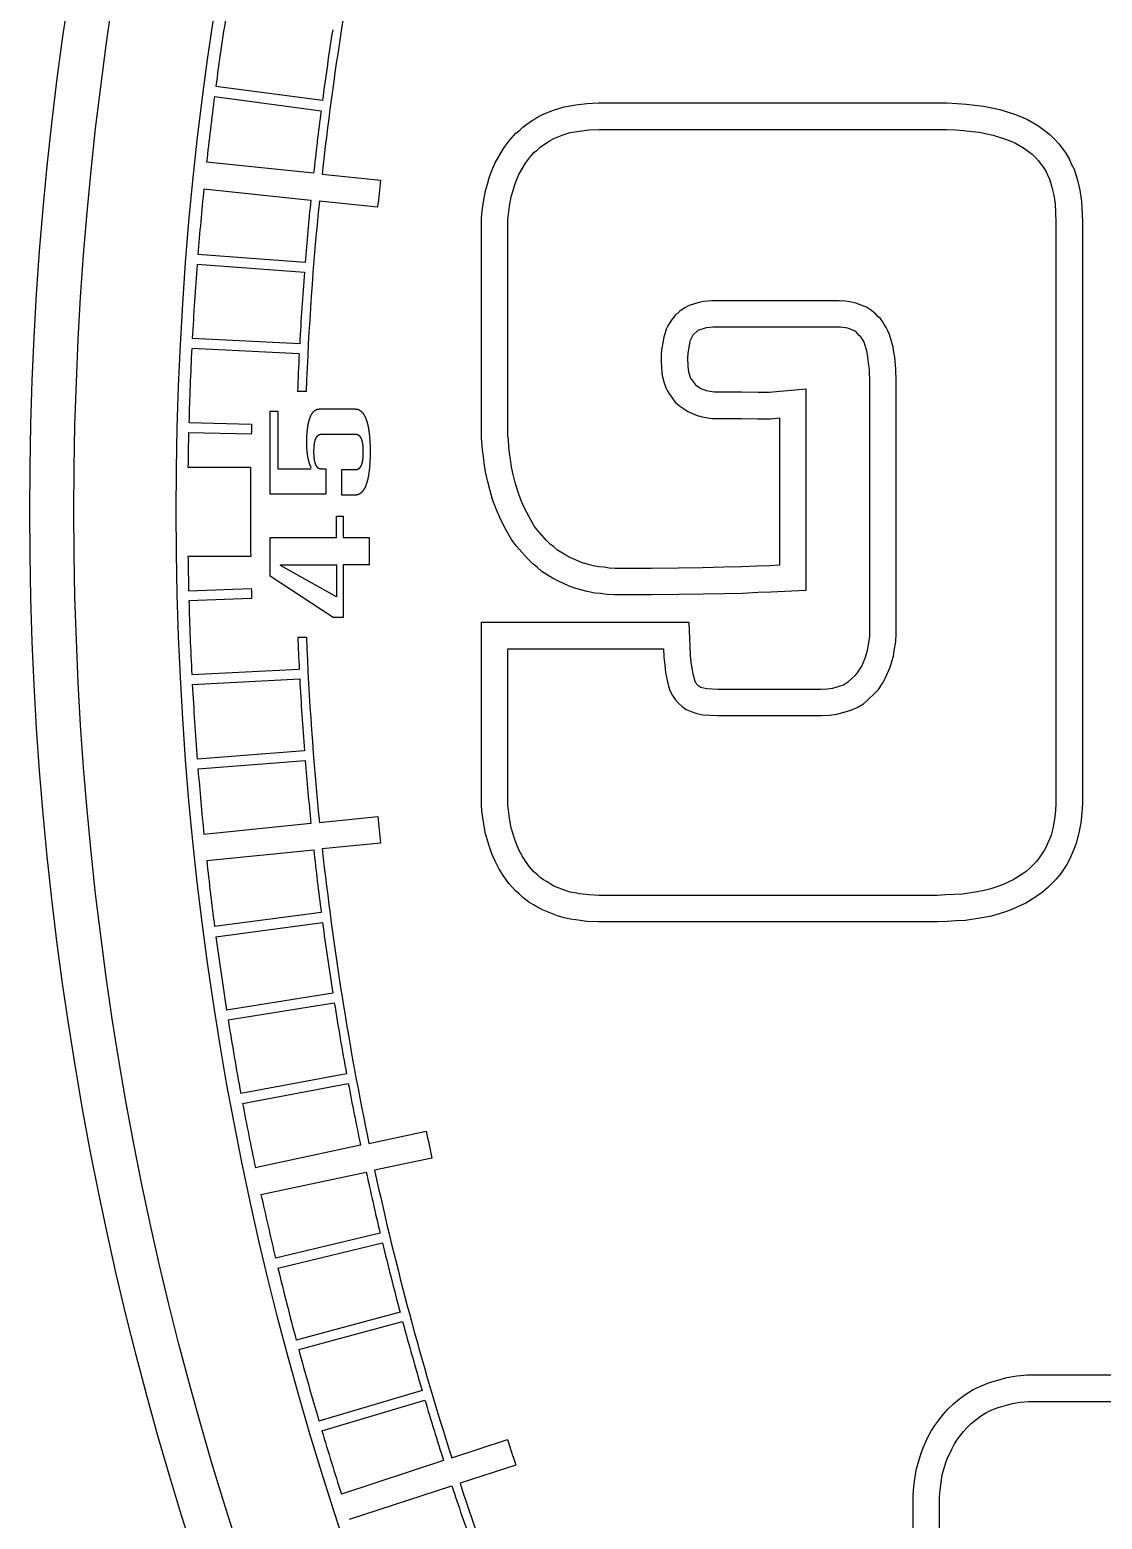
# Model space of a CAD drawing. Extents: x -19.1 to 19.1, y -19.1 to 19.1.
# Drawn here: x -19.15 to -13.07, y -5.72 to 2.73 of the extents above; entities that cross this region are included whole.
import ezdxf

# ---------------------------------------------------------------- set-up
doc = ezdxf.new("R2010")
doc.units = 0
doc.header["$LTSCALE"] = 32.67
doc.layers.add('G_OM_TRIE_D_ESQUISSE__ISO_', color=7, linetype='Continuous')
doc.layers.add('VISIBLE__ISO_', color=7, linetype='Continuous')

msp = doc.modelspace()

# ---------------------------------------------------------------- linework, layer by layer
at = {"layer": 'G_OM_TRIE_D_ESQUISSE__ISO_', "color": 7, "linetype": 'Continuous'}
msp.add_circle((0, 0), 18.9, dxfattribs=at)
at = {"layer": 'VISIBLE__ISO_', "color": 7, "linetype": 'Continuous'}
for p, q in [((-17.4909, 2.328), (-18.0956, 2.4075)), ((-18.1029, 2.352), (-17.4985, 2.2703)), ((-16.1816, 2.2744), (-16.1211, 2.2925)), ((-16.1211, 2.2925), (-16.0863, 2.2988)), ((-16.0863, 2.2988), (-16.0549, 2.3041)), ((-16.0549, 2.3041), (-15.9925, 2.3122)), ((-15.9925, 2.3122), (-15.9251, 2.3149)), ((-15.9251, 2.3149), (-13.95, 2.3149)), ((-13.95, 2.3149), (-13.8921, 2.3123)), ((-13.8921, 2.3123), (-13.8396, 2.3073)), ((-13.8396, 2.3073), (-13.7922, 2.3025)), ((-13.7922, 2.3025), (-13.7418, 2.2969)), ((-13.7418, 2.2969), (-13.6948, 2.2865)), ((-13.6948, 2.2865), (-13.6502, 2.2781)), ((-16.3553, 2.177), (-16.325, 2.1997)), ((-16.325, 2.1997), (-16.2989, 2.2171)), ((-16.2989, 2.2171), (-16.2753, 2.2318)), ((-16.2753, 2.2318), (-16.2428, 2.2499)), ((-16.2428, 2.2499), (-16.1816, 2.2744)), ((-13.6502, 2.2781), (-13.5681, 2.2507)), ((-13.5681, 2.2507), (-13.5329, 2.2372)), ((-13.5329, 2.2372), (-13.4941, 2.2211)), ((-13.4941, 2.2211), (-13.4569, 2.1994)), ((-13.4569, 2.1994), (-13.4285, 2.1823)), ((-16.4335, 2.0976), (-16.395, 2.1432)), ((-16.395, 2.1432), (-16.3715, 2.1608)), ((-16.3715, 2.1608), (-16.3553, 2.177)), ((-16.1991, 2.1026), (-16.1783, 2.1141)), ((-16.1783, 2.1141), (-16.1321, 2.1326)), ((-16.1321, 2.1326), (-16.086, 2.1464)), ((-16.086, 2.1464), (-16.0606, 2.1511)), ((-16.0606, 2.1511), (-16.0329, 2.1557)), ((-16.0329, 2.1557), (-15.9798, 2.1626)), ((-15.9798, 2.1626), (-15.9221, 2.1649)), ((-15.9221, 2.1649), (-13.9534, 2.1649)), ((-13.9534, 2.1649), (-13.9026, 2.1626)), ((-13.9026, 2.1626), (-13.8541, 2.158)), ((-13.8541, 2.158), (-13.808, 2.1534)), ((-13.808, 2.1534), (-13.7664, 2.1488)), ((-13.7664, 2.1488), (-13.7249, 2.1395)), ((-13.7249, 2.1395), (-13.688, 2.1326)), ((-13.688, 2.1326), (-13.6187, 2.1095)), ((-13.4285, 2.1823), (-13.3981, 2.161)), ((-13.3981, 2.161), (-13.3669, 2.1368)), ((-13.3669, 2.1368), (-13.3383, 2.1082)), ((-16.5113, 1.9757), (-16.465, 2.0567)), ((-16.465, 2.0567), (-16.4335, 2.0976)), ((-16.3168, 2.0034), (-16.2914, 2.0334)), ((-16.2914, 2.0334), (-16.2729, 2.0472)), ((-16.2729, 2.0472), (-16.2568, 2.0634)), ((-16.2568, 2.0634), (-16.2383, 2.0772)), ((-16.2383, 2.0772), (-16.2175, 2.0911)), ((-16.2175, 2.0911), (-16.1991, 2.1026)), ((-13.6187, 2.1095), (-13.5887, 2.098)), ((-13.5887, 2.098), (-13.561, 2.0864)), ((-13.561, 2.0864), (-13.5333, 2.0703)), ((-13.5333, 2.0703), (-13.5102, 2.0564)), ((-13.5102, 2.0564), (-13.4872, 2.0403)), ((-13.4872, 2.0403), (-13.4664, 2.0241)), ((-13.3383, 2.1082), (-13.316, 2.0827)), ((-13.316, 2.0827), (-13.2964, 2.0575)), ((-13.2964, 2.0575), (-13.2756, 2.0298)), ((-13.2756, 2.0298), (-13.2559, 1.9942)), ((-17.5408, 1.9163), (-18.1475, 1.9781)), ((-16.5303, 1.9312), (-16.5113, 1.9757)), ((-16.3768, 1.9087), (-16.3399, 1.9733)), ((-16.3399, 1.9733), (-16.3168, 2.0034)), ((-13.4664, 2.0241), (-13.4479, 2.0057)), ((-13.4479, 2.0057), (-13.4318, 1.9872)), ((-13.4318, 1.9872), (-13.4156, 1.9664)), ((-13.4156, 1.9664), (-13.4018, 1.948)), ((-13.4018, 1.948), (-13.3902, 1.9272)), ((-13.2559, 1.9942), (-13.2453, 1.9704)), ((-13.2453, 1.9704), (-13.2295, 1.9388)), ((-17.4924, 1.9113), (-17.1617, 1.8776)), ((-16.5552, 1.8545), (-16.5451, 1.89)), ((-16.5451, 1.89), (-16.5303, 1.9312)), ((-16.4022, 1.8441), (-16.3906, 1.8764)), ((-16.3906, 1.8764), (-16.3768, 1.9087)), ((-13.3902, 1.9272), (-13.381, 1.9064)), ((-13.381, 1.9064), (-13.3695, 1.8833)), ((-13.3695, 1.8833), (-13.3556, 1.8372)), ((-13.2295, 1.9388), (-13.2109, 1.8769)), ((-13.2109, 1.8769), (-13.1967, 1.8199)), ((-18.1633, 1.8274), (-17.5568, 1.7635)), ((-16.5779, 1.7532), (-16.5668, 1.8168)), ((-16.5668, 1.8168), (-16.5552, 1.8545)), ((-16.4299, 1.7287), (-16.4206, 1.7818)), ((-16.4206, 1.7818), (-16.4114, 1.8118)), ((-16.4114, 1.8118), (-16.4022, 1.8441)), ((-13.3556, 1.8372), (-13.3441, 1.791)), ((-13.3441, 1.791), (-13.3371, 1.7425)), ((-13.1967, 1.8199), (-13.1876, 1.7566)), ((-17.1779, 1.7236), (-17.5085, 1.7584)), ((-16.5891, 1.6606), (-16.5859, 1.7023)), ((-16.5859, 1.7023), (-16.5779, 1.7532)), ((-16.4368, 1.6848), (-16.4299, 1.7287)), ((-13.3371, 1.7425), (-13.3325, 1.641)), ((-13.1876, 1.7566), (-13.1825, 1.6444)), ((-16.5891, 0.414), (-16.5891, 1.6606)), ((-16.4391, 1.6548), (-16.4368, 1.6848)), ((-16.4391, 0.4247), (-16.4391, 1.6548)), ((-13.3325, 1.641), (-13.3325, -1.6548)), ((-13.1825, 1.6444), (-13.1825, -1.6586)), ((-17.5887, 1.41), (-18.1969, 1.4557)), ((-18.2012, 1.4001), (-17.5931, 1.3546)), ((-15.3567, 1.184), (-15.412, 1.1655)), ((-15.3313, 1.1886), (-15.3567, 1.184)), ((-15.2828, 1.1932), (-15.3313, 1.1886)), ((-14.5604, 1.1932), (-15.2828, 1.1932)), ((-14.5281, 1.1909), (-14.5604, 1.1932)), ((-14.4981, 1.1863), (-14.5281, 1.1909)), ((-14.4658, 1.1794), (-14.4981, 1.1863)), ((-15.4905, 1.1102), (-15.5021, 1.0963)), ((-15.4651, 1.1332), (-15.4905, 1.1102)), ((-15.4397, 1.1517), (-15.4651, 1.1332)), ((-15.412, 1.1655), (-15.4397, 1.1517)), ((-14.4058, 1.1563), (-14.4658, 1.1794)), ((-14.3781, 1.1378), (-14.4058, 1.1563)), ((-14.3527, 1.1171), (-14.3781, 1.1378)), ((-14.3411, 1.1032), (-14.3527, 1.1171)), ((-14.3273, 1.0917), (-14.3411, 1.1032)), ((-15.5413, 1.0317), (-15.5482, 1.0109)), ((-15.5321, 1.0501), (-15.5413, 1.0317)), ((-15.5228, 1.0663), (-15.5321, 1.0501)), ((-15.5113, 1.0825), (-15.5228, 1.0663)), ((-15.5021, 1.0963), (-15.5113, 1.0825)), ((-15.3623, 1.024), (-15.39, 0.9988)), ((-15.3162, 1.0394), (-15.3623, 1.024)), ((-15.2757, 1.0432), (-15.3162, 1.0394)), ((-14.5546, 1.0432), (-15.2757, 1.0432)), ((-14.513, 1.0368), (-14.5546, 1.0432)), ((-14.466, 1.0188), (-14.513, 1.0368)), ((-14.4476, 0.9967), (-14.466, 1.0188)), ((-14.3157, 1.0755), (-14.3273, 1.0917)), ((-14.3065, 1.0594), (-14.3157, 1.0755)), ((-14.295, 1.0409), (-14.3065, 1.0594)), ((-14.2857, 1.0224), (-14.295, 1.0409)), ((-14.2765, 1.0017), (-14.2857, 1.0224)), ((-17.6197, 0.9484), (-18.2287, 0.9796)), ((-15.5598, 0.9647), (-15.569, 0.914)), ((-15.5551, 0.9878), (-15.5598, 0.9647)), ((-15.5482, 1.0109), (-15.5551, 0.9878)), ((-15.4074, 0.964), (-15.42, 0.8948)), ((-15.39, 0.9988), (-15.4074, 0.964)), ((-14.4397, 0.9901), (-14.4476, 0.9967)), ((-14.4353, 0.9824), (-14.4397, 0.9901)), ((-14.42, 0.9579), (-14.4353, 0.9824)), ((-14.403, 0.9013), (-14.42, 0.9579)), ((-14.2627, 0.9555), (-14.2765, 1.0017)), ((-14.2557, 0.9301), (-14.2627, 0.9555)), ((-14.2511, 0.9024), (-14.2557, 0.9301)), ((-17.6226, 0.8916), (-18.2317, 0.9226)), ((-15.569, 0.914), (-15.5713, 0.884)), ((-15.5713, 0.884), (-15.5713, 0.854)), ((-15.5713, 0.854), (-15.569, 0.8101)), ((-15.42, 0.8948), (-15.4219, 0.87)), ((-15.4219, 0.87), (-15.4194, 0.8223)), ((-14.3959, 0.8586), (-14.403, 0.9013)), ((-14.3893, 0.7974), (-14.3959, 0.8586)), ((-14.2465, 0.8724), (-14.2511, 0.9024)), ((-14.2396, 0.8078), (-14.2465, 0.8724)), ((-15.569, 0.8101), (-15.5644, 0.7686)), ((-15.5644, 0.7686), (-15.5551, 0.7339)), ((-15.4194, 0.8223), (-15.4159, 0.7905)), ((-15.4159, 0.7905), (-15.4038, 0.7544)), ((-14.3873, 0.7338), (-14.3893, 0.7974)), ((-14.2373, 0.7363), (-14.2396, 0.8078)), ((-17.5835, 0.6777), (-17.6321, 0.6777)), ((-15.5551, 0.7339), (-15.5436, 0.6993)), ((-15.5436, 0.6993), (-15.5274, 0.6693)), ((-15.4038, 0.7544), (-15.3757, 0.7157)), ((-15.3757, 0.7157), (-15.345, 0.6962)), ((-15.345, 0.6962), (-15.3149, 0.6837)), ((-15.3149, 0.6837), (-15.2704, 0.6762)), ((-15.2704, 0.6762), (-15.1124, 0.6762)), ((-15.1124, 0.6762), (-15.0201, 0.6739)), ((-14.9572, 0.6739), (-14.7497, 0.6928)), ((-14.7497, 0.6928), (-14.7497, -0.4508)), ((-14.3873, -0.7123), (-14.3873, 0.7338)), ((-14.2373, -0.697), (-14.2373, 0.7363)), ((-15.5274, 0.6693), (-15.4905, 0.6185)), ((-15.4905, 0.6185), (-15.4674, 0.5978)), ((-15.4674, 0.5978), (-15.4444, 0.5816)), ((-15.0201, 0.6739), (-14.9572, 0.6739)), ((-17.7877, 0.0956), (-17.7877, 0.5677)), ((-17.7877, 0.5677), (-17.7441, 0.5677)), ((-17.7441, 0.5677), (-17.7441, 0.2404)), ((-17.5071, 0.5794), (-17.3052, 0.5794)), ((-15.4444, 0.5816), (-15.419, 0.5655)), ((-15.419, 0.5655), (-15.3936, 0.5539)), ((-15.3936, 0.5539), (-15.3659, 0.5424)), ((-15.3659, 0.5424), (-15.3382, 0.5355)), ((-15.3382, 0.5355), (-15.2828, 0.5262)), ((-15.2828, 0.5262), (-15.1143, 0.5262)), ((-15.1143, 0.5262), (-15.022, 0.5239)), ((-15.022, 0.5239), (-14.9504, 0.5239)), ((-14.9504, 0.5239), (-14.8997, 0.5285)), ((-14.8997, 0.5285), (-14.8997, -0.307)), ((-17.8943, 0.4369), (-18.2496, 0.4451)), ((-18.2481, 0.5024), (-17.8928, 0.4926)), ((-17.3052, 0.4346), (-17.4947, 0.4346)), ((-16.4368, 0.4085), (-16.4391, 0.4247)), ((-16.5863, 0.3941), (-16.5891, 0.414)), ((-16.584, 0.348), (-16.5863, 0.3941)), ((-16.5786, 0.3101), (-16.584, 0.348)), ((-16.4345, 0.3624), (-16.4368, 0.4085)), ((-16.4299, 0.33), (-16.4345, 0.3624)), ((-16.5737, 0.2715), (-16.5786, 0.3101)), ((-16.5658, 0.2238), (-16.5737, 0.2715)), ((-16.4253, 0.2931), (-16.4299, 0.33)), ((-16.4183, 0.2516), (-16.4253, 0.2931)), ((-18.2533, 0.249), (-17.8979, 0.249)), ((-17.7441, 0.2404), (-17.554, 0.2404)), ((-17.4947, 0.2404), (-17.4722, 0.2404)), ((-17.4722, 0.2404), (-17.4722, 0.0956)), ((-17.3817, 0.0909), (-17.3817, 0.2358)), ((-17.3817, 0.2358), (-17.3052, 0.2358)), ((-16.5553, 0.1741), (-16.5658, 0.2238)), ((-16.5425, 0.1228), (-16.5553, 0.1741)), ((-16.4091, 0.2077), (-16.4183, 0.2516)), ((-16.3976, 0.1616), (-16.4091, 0.2077)), ((-17.4722, 0.0956), (-17.7877, 0.0956)), ((-17.3052, 0.0909), (-17.3817, 0.0909)), ((-16.5262, 0.0657), (-16.5425, 0.1228)), ((-16.3837, 0.1131), (-16.3976, 0.1616)), ((-16.3653, 0.0646), (-16.3837, 0.1131)), ((-16.5043, 0.0084), (-16.5262, 0.0657)), ((-16.4801, -0.0483), (-16.5043, 0.0084)), ((-16.3445, 0.0162), (-16.3653, 0.0646)), ((-16.3191, -0.0323), (-16.3445, 0.0162)), ((-17.412, -0.1499), (-17.412, -0.0283)), ((-17.412, -0.0283), (-17.3731, -0.0283)), ((-17.3731, -0.0283), (-17.3731, -0.1499)), ((-16.4507, -0.1043), (-16.4801, -0.0483)), ((-16.2914, -0.0808), (-16.3191, -0.0323)), ((-16.2752, -0.1039), (-16.2914, -0.0808)), ((-17.7877, -0.3695), (-17.7877, -0.1499)), ((-17.7877, -0.1499), (-17.412, -0.1499)), ((-17.3731, -0.1499), (-17.2251, -0.1499)), ((-17.2251, -0.1499), (-17.2251, -0.3041)), ((-16.4182, -0.1612), (-16.4507, -0.1043)), ((-16.3931, -0.197), (-16.4182, -0.1612)), ((-16.2198, -0.1662), (-16.2752, -0.1039)), ((-16.1991, -0.1869), (-16.2198, -0.1662)), ((-16.329, -0.2691), (-16.3931, -0.197)), ((-16.1783, -0.2031), (-16.1991, -0.1869)), ((-16.1575, -0.2216), (-16.1783, -0.2031)), ((-16.1114, -0.2493), (-16.1575, -0.2216)), ((-16.086, -0.2631), (-16.1114, -0.2493)), ((-17.8977, -0.2577), (-18.2532, -0.2577)), ((-17.7286, -0.3087), (-17.7286, -0.3041)), ((-17.7286, -0.3041), (-17.412, -0.3041)), ((-17.412, -0.4865), (-17.7286, -0.3087)), ((-17.412, -0.3041), (-17.412, -0.4865)), ((-17.3731, -0.3041), (-17.3731, -0.6033)), ((-17.2251, -0.3041), (-17.3731, -0.3041)), ((-16.2985, -0.2996), (-16.329, -0.2691)), ((-16.2743, -0.3185), (-16.2985, -0.2996)), ((-16.2467, -0.343), (-16.2743, -0.3185)), ((-16.0352, -0.2862), (-16.086, -0.2631)), ((-16.0098, -0.2954), (-16.0352, -0.2862)), ((-15.9544, -0.3093), (-16.0098, -0.2954)), ((-15.9244, -0.3162), (-15.9544, -0.3093)), ((-15.8944, -0.3185), (-15.9244, -0.3162)), ((-15.8644, -0.3231), (-15.8944, -0.3185)), ((-15.8321, -0.3254), (-15.8644, -0.3231)), ((-15.6267, -0.3254), (-15.8321, -0.3254)), ((-15.4721, -0.3231), (-15.6267, -0.3254)), ((-15.3359, -0.3208), (-15.4721, -0.3231)), ((-15.2159, -0.3185), (-15.3359, -0.3208)), ((-15.1143, -0.3162), (-15.2159, -0.3185)), ((-15.0266, -0.3116), (-15.1143, -0.3162)), ((-14.9551, -0.3093), (-15.0266, -0.3116)), ((-14.8997, -0.307), (-14.9551, -0.3093)), ((-17.4299, -0.6033), (-17.7877, -0.3695)), ((-16.1859, -0.3795), (-16.2467, -0.343)), ((-16.153, -0.3974), (-16.1859, -0.3795)), ((-16.092, -0.4252), (-16.153, -0.3974)), ((-18.2494, -0.4512), (-17.8942, -0.4386)), ((-17.8927, -0.4954), (-18.2479, -0.508)), ((-16.0538, -0.4391), (-16.092, -0.4252)), ((-15.9895, -0.4551), (-16.0538, -0.4391)), ((-15.9472, -0.4649), (-15.9895, -0.4551)), ((-15.9116, -0.4676), (-15.9472, -0.4649)), ((-15.8812, -0.4723), (-15.9116, -0.4676)), ((-15.8375, -0.4754), (-15.8812, -0.4723)), ((-15.6256, -0.4754), (-15.8375, -0.4754)), ((-15.4697, -0.4731), (-15.6256, -0.4754)), ((-15.3332, -0.4708), (-15.4697, -0.4731)), ((-15.2127, -0.4685), (-15.3332, -0.4708)), ((-15.1087, -0.4661), (-15.2127, -0.4685)), ((-15.0202, -0.4615), (-15.1087, -0.4661)), ((-14.9495, -0.4592), (-15.0202, -0.4615)), ((-14.7497, -0.4508), (-14.9495, -0.4592)), ((-17.3731, -0.6033), (-17.4299, -0.6033)), ((-16.5891, -1.6721), (-16.5891, -0.6301)), ((-16.5891, -0.6301), (-15.4144, -0.6301)), ((-15.4144, -0.6301), (-15.4055, -0.8171)), ((-17.6307, -0.7146), (-17.5821, -0.7136)), ((-14.3968, -0.7674), (-14.3873, -0.7123)), ((-14.2488, -0.7916), (-14.2396, -0.7386)), ((-14.2396, -0.7386), (-14.2373, -0.697)), ((-16.4391, -1.6664), (-16.4391, -0.7801)), ((-16.4391, -0.7801), (-15.5574, -0.7801)), ((-15.5574, -0.7801), (-15.5551, -0.8286)), ((-15.5551, -0.8286), (-15.5505, -0.8724)), ((-15.4055, -0.8171), (-15.4014, -0.8563)), ((-14.4331, -0.8794), (-14.4135, -0.8336)), ((-14.4135, -0.8336), (-14.4065, -0.809)), ((-14.4065, -0.809), (-14.4, -0.788)), ((-14.4, -0.788), (-14.3968, -0.7674)), ((-14.2627, -0.8517), (-14.2534, -0.8217)), ((-14.2534, -0.8217), (-14.2488, -0.7916)), ((-18.2315, -0.9266), (-17.6224, -0.8967)), ((-15.5505, -0.8724), (-15.5459, -0.914)), ((-15.5459, -0.914), (-15.539, -0.9509)), ((-15.4014, -0.8563), (-15.3974, -0.8918)), ((-15.3974, -0.8918), (-15.3916, -0.9231)), ((-15.3916, -0.9231), (-15.3785, -0.9688)), ((-14.4706, -0.9326), (-14.4564, -0.9172)), ((-14.4564, -0.9172), (-14.4331, -0.8794)), ((-14.2996, -0.9486), (-14.2719, -0.884)), ((-14.2719, -0.884), (-14.2627, -0.8517)), ((-18.2285, -0.9829), (-17.6195, -0.9515)), ((-15.539, -0.9509), (-15.5298, -0.9855)), ((-15.5298, -0.9855), (-15.5205, -1.0178)), ((-15.3785, -0.9688), (-15.3624, -0.987)), ((-15.3624, -0.987), (-15.3458, -0.9986)), ((-15.3458, -0.9986), (-15.3132, -1.0051)), ((-15.3132, -1.0051), (-15.2465, -1.0086)), ((-15.2465, -1.0086), (-14.6657, -1.0086)), ((-14.6657, -1.0086), (-14.6278, -1.0067)), ((-14.6278, -1.0067), (-14.598, -1.0034)), ((-14.598, -1.0034), (-14.5367, -0.9843)), ((-14.5367, -0.9843), (-14.5075, -0.9667)), ((-14.5075, -0.9667), (-14.4706, -0.9326)), ((-14.3642, -1.0386), (-14.3388, -1.0109)), ((-14.3388, -1.0109), (-14.318, -0.9786)), ((-14.318, -0.9786), (-14.2996, -0.9486)), ((-15.5205, -1.0178), (-15.5067, -1.0455)), ((-15.5067, -1.0455), (-15.4905, -1.0686)), ((-15.4905, -1.0686), (-15.4721, -1.0894)), ((-15.4721, -1.0894), (-15.4513, -1.1078)), ((-14.4588, -1.1125), (-14.4242, -1.0917)), ((-14.4242, -1.0917), (-14.3942, -1.0663)), ((-14.3942, -1.0663), (-14.3642, -1.0386)), ((-15.4513, -1.1078), (-15.4282, -1.124)), ((-15.4282, -1.124), (-15.4005, -1.1355)), ((-15.4005, -1.1355), (-15.3682, -1.1471)), ((-15.3682, -1.1471), (-15.3336, -1.154)), ((-15.3336, -1.154), (-15.2943, -1.1563)), ((-15.2943, -1.1563), (-15.2505, -1.1586)), ((-15.2505, -1.1586), (-14.6619, -1.1586)), ((-14.6619, -1.1586), (-14.6158, -1.1563)), ((-14.6158, -1.1563), (-14.5742, -1.1517)), ((-14.5742, -1.1517), (-14.5327, -1.1402)), ((-14.5327, -1.1402), (-14.4958, -1.1286)), ((-14.4958, -1.1286), (-14.4588, -1.1125)), ((-17.5928, -1.3582), (-18.2007, -1.4068)), ((-18.1964, -1.4617), (-17.5884, -1.4147)), ((-16.5859, -1.7139), (-16.5891, -1.6721)), ((-16.4368, -1.6964), (-16.4391, -1.6664)), ((-13.3325, -1.6548), (-13.3348, -1.701)), ((-13.1825, -1.6586), (-13.1852, -1.7126)), ((-17.5561, -1.7709), (-18.1627, -1.8338)), ((-17.5077, -1.7658), (-17.1771, -1.7315)), ((-16.5779, -1.7643), (-16.5859, -1.7139)), ((-16.567, -1.8302), (-16.5779, -1.7643)), ((-16.4299, -1.7402), (-16.4368, -1.6964)), ((-16.4206, -1.7956), (-16.4299, -1.7402)), ((-13.3395, -1.7449), (-13.3487, -1.791)), ((-13.3348, -1.701), (-13.3395, -1.7449)), ((-13.191, -1.7675), (-13.2023, -1.8239)), ((-13.1852, -1.7126), (-13.191, -1.7675)), ((-16.5446, -1.9029), (-16.567, -1.8302)), ((-16.4022, -1.8556), (-16.4206, -1.7956)), ((-16.3906, -1.888), (-16.4022, -1.8556)), ((-13.3602, -1.8372), (-13.3695, -1.8603)), ((-13.3487, -1.791), (-13.3602, -1.8372)), ((-13.2023, -1.8239), (-13.2172, -1.8834)), ((-18.1471, -1.9818), (-17.5403, -1.9204)), ((-17.1612, -1.8821), (-17.492, -1.9155)), ((-16.5303, -1.9428), (-16.5446, -1.9029)), ((-16.3768, -1.9203), (-16.3906, -1.888)), ((-16.3583, -1.9549), (-16.3768, -1.9203)), ((-13.3995, -1.9249), (-13.4272, -1.9664)), ((-13.3879, -1.9041), (-13.3995, -1.9249)), ((-13.3787, -1.881), (-13.3879, -1.9041)), ((-13.3695, -1.8603), (-13.3787, -1.881)), ((-13.2405, -1.9394), (-13.2522, -1.9686)), ((-13.2312, -1.9186), (-13.2405, -1.9394)), ((-13.2172, -1.8834), (-13.2312, -1.9186)), ((-16.5121, -1.9852), (-16.5303, -1.9428)), ((-16.4885, -2.0296), (-16.5121, -1.9852)), ((-16.3399, -1.9849), (-16.3583, -1.9549)), ((-16.3168, -2.0172), (-16.3399, -1.9849)), ((-16.2914, -2.0449), (-16.3168, -2.0172)), ((-13.4802, -2.0241), (-13.501, -2.0426)), ((-13.4433, -1.9872), (-13.4802, -2.0241)), ((-13.4272, -1.9664), (-13.4433, -1.9872)), ((-13.2713, -2.003), (-13.3054, -2.0542)), ((-13.2522, -1.9686), (-13.2713, -2.003)), ((-16.4649, -2.0679), (-16.4885, -2.0296)), ((-16.4335, -2.1118), (-16.4649, -2.0679)), ((-16.2729, -2.0611), (-16.2914, -2.0449)), ((-16.2568, -2.0772), (-16.2729, -2.0611)), ((-16.2383, -2.0911), (-16.2568, -2.0772)), ((-16.2175, -2.1026), (-16.2383, -2.0911)), ((-16.1991, -2.1141), (-16.2175, -2.1026)), ((-13.5749, -2.0911), (-13.6349, -2.1188)), ((-13.5241, -2.0587), (-13.5749, -2.0911)), ((-13.501, -2.0426), (-13.5241, -2.0587)), ((-13.3306, -2.0867), (-13.3773, -2.1333)), ((-13.3054, -2.0542), (-13.3306, -2.0867)), ((-16.3964, -2.1523), (-16.4335, -2.1118)), ((-16.3755, -2.1706), (-16.3964, -2.1523)), ((-16.3553, -2.1908), (-16.3755, -2.1706)), ((-16.3201, -2.2172), (-16.3553, -2.1908)), ((-16.1783, -2.1257), (-16.1991, -2.1141)), ((-16.1091, -2.1534), (-16.1783, -2.1257)), ((-16.086, -2.1603), (-16.1091, -2.1534)), ((-16.0606, -2.1649), (-16.086, -2.1603)), ((-16.0329, -2.1695), (-16.0606, -2.1649)), ((-15.9798, -2.1765), (-16.0329, -2.1695)), ((-15.9221, -2.1788), (-15.9798, -2.1765)), ((-14.0065, -2.1788), (-15.9221, -2.1788)), ((-13.9557, -2.1765), (-14.0065, -2.1788)), ((-13.9072, -2.1741), (-13.9557, -2.1765)), ((-13.8611, -2.1718), (-13.9072, -2.1741)), ((-13.778, -2.158), (-13.8611, -2.1718)), ((-13.7387, -2.1511), (-13.778, -2.158)), ((-13.7018, -2.1418), (-13.7387, -2.1511)), ((-13.6672, -2.1303), (-13.7018, -2.1418)), ((-13.6349, -2.1188), (-13.6672, -2.1303)), ((-13.4408, -2.1835), (-13.5029, -2.223)), ((-13.4079, -2.1605), (-13.4408, -2.1835)), ((-13.3773, -2.1333), (-13.4079, -2.1605)), ((-17.4977, -2.2762), (-18.1023, -2.356)), ((-16.2938, -2.2318), (-16.3201, -2.2172)), ((-16.2753, -2.2434), (-16.2938, -2.2318)), ((-16.2428, -2.2614), (-16.2753, -2.2434)), ((-16.1586, -2.2951), (-16.2428, -2.2614)), ((-13.6182, -2.2721), (-13.6598, -2.286)), ((-13.5781, -2.2578), (-13.6182, -2.2721)), ((-13.5029, -2.223), (-13.5781, -2.2578)), ((-18.0946, -2.4146), (-17.4904, -2.3322)), ((-16.1211, -2.3064), (-16.1586, -2.2951)), ((-16.0863, -2.3127), (-16.1211, -2.3064)), ((-16.0549, -2.3179), (-16.0863, -2.3127)), ((-15.9925, -2.3261), (-16.0549, -2.3179)), ((-15.9251, -2.3288), (-15.9925, -2.3261)), ((-14.0031, -2.3288), (-15.9251, -2.3288)), ((-13.9487, -2.3263), (-14.0031, -2.3288)), ((-13.8999, -2.324), (-13.9487, -2.3263)), ((-13.8449, -2.3212), (-13.8999, -2.324)), ((-13.7526, -2.3058), (-13.8449, -2.3212)), ((-13.7075, -2.2979), (-13.7526, -2.3058)), ((-13.6598, -2.286), (-13.7075, -2.2979)), ((-17.4322, -2.7333), (-18.0344, -2.8295)), ((-18.0255, -2.8854), (-17.4235, -2.7881)), ((-17.3542, -3.191), (-17.9539, -3.3021)), ((-17.9435, -3.358), (-17.3443, -3.2446)), ((-17.2273, -3.5856), (-16.9023, -3.5161)), ((-17.2749, -3.5958), (-17.8713, -3.7233)), ((-16.8698, -3.6686), (-17.195, -3.7376)), ((-17.8392, -3.8741), (-17.2426, -3.7477)), ((-17.1638, -4.0934), (-17.7569, -4.2354)), ((-17.7431, -4.2927), (-17.1504, -4.1491)), ((-17.0506, -4.5418), (-17.6395, -4.7004)), ((-17.6251, -4.754), (-17.0365, -4.5944)), ((-13.5544, -4.9041), (-13.4942, -4.8984)), ((-13.4942, -4.8984), (-11.322, -4.8984)), ((-13.8439, -5.0073), (-13.8007, -4.9807)), ((-13.8007, -4.9807), (-13.7544, -4.9591)), ((-13.7544, -4.9591), (-13.7093, -4.9411)), ((-13.7093, -4.9411), (-13.6622, -4.9272)), ((-13.6622, -4.9272), (-13.6113, -4.9131)), ((-13.6113, -4.9131), (-13.5544, -4.9041)), ((-16.9259, -4.9864), (-17.5104, -5.1606)), ((-17.4944, -5.2146), (-16.9098, -5.0407)), ((-13.9445, -5.0928), (-13.9133, -5.0616)), ((-13.9133, -5.0616), (-13.8797, -5.0341)), ((-13.8797, -5.0341), (-13.8439, -5.0073)), ((-13.621, -5.0714), (-13.5794, -5.0599)), ((-13.5794, -5.0599), (-13.5356, -5.053)), ((-13.5356, -5.053), (-13.4871, -5.0484)), ((-13.4871, -5.0484), (-11.3291, -5.0484)), ((-13.9968, -5.1539), (-13.9702, -5.1214)), ((-13.9702, -5.1214), (-13.9445, -5.0928)), ((-13.7872, -5.1522), (-13.7595, -5.1314)), ((-13.7595, -5.1314), (-13.7295, -5.113)), ((-13.7295, -5.113), (-13.6948, -5.0968)), ((-13.6948, -5.0968), (-13.6602, -5.083)), ((-13.6602, -5.083), (-13.621, -5.0714)), ((-14.0576, -5.2513), (-14.0387, -5.2167)), ((-14.0387, -5.2167), (-14.0181, -5.1843)), ((-14.0181, -5.1843), (-13.9968, -5.1539)), ((-13.8772, -5.2445), (-13.8564, -5.2191)), ((-13.8564, -5.2191), (-13.8356, -5.1961)), ((-13.8356, -5.1961), (-13.8125, -5.173)), ((-13.8125, -5.173), (-13.7872, -5.1522)), ((-16.7578, -5.3679), (-16.4421, -5.2638)), ((-14.0981, -5.3473), (-14.0854, -5.3124)), ((-14.0854, -5.3124), (-14.0576, -5.2513)), ((-13.9464, -5.3692), (-13.9233, -5.3184)), ((-13.9233, -5.3184), (-13.9095, -5.293)), ((-13.9095, -5.293), (-13.8933, -5.2676)), ((-13.8933, -5.2676), (-13.8772, -5.2445)), ((-16.804, -5.3831), (-17.3832, -5.5741)), ((-14.1228, -5.4298), (-14.0981, -5.3473)), ((-13.9764, -5.4638), (-13.9556, -5.3946)), ((-13.9556, -5.3946), (-13.9464, -5.3692)), ((-16.3947, -5.4098), (-16.7108, -5.5126)), ((-14.1394, -5.5519), (-14.132, -5.4847)), ((-14.132, -5.4847), (-14.1228, -5.4298)), ((-13.9833, -5.5053), (-13.9764, -5.4638)), ((-17.3369, -5.7163), (-16.757, -5.5276)), ((-14.1426, -5.5833), (-14.1394, -5.5519)), ((-13.9926, -5.5907), (-13.9903, -5.5677)), ((-13.9903, -5.5677), (-13.9833, -5.5053)), ((-14.1426, -6.7243), (-14.1426, -5.5833)), ((-13.9926, -6.7193), (-13.9926, -5.5907))]:
    msp.add_line(p, q, dxfattribs=at)
for points in [[(-17.554, 0.2453), (-17.5547, 0.2468), (-17.5555, 0.2484), (-17.5562, 0.25), (-17.557, 0.2516), (-17.5577, 0.2532), (-17.5584, 0.2549), (-17.5591, 0.2565), (-17.5598, 0.2582), (-17.5605, 0.2599), (-17.5611, 0.2616), (-17.5618, 0.2633), (-17.5624, 0.2651), (-17.563, 0.2669), (-17.5636, 0.2687), (-17.5642, 0.2705), (-17.5648, 0.2724), (-17.5654, 0.2743), (-17.5659, 0.2762), (-17.5665, 0.2781), (-17.567, 0.2801), (-17.5676, 0.282), (-17.5681, 0.284), (-17.5686, 0.2861), (-17.5691, 0.2881), (-17.5696, 0.2902), (-17.5701, 0.2923), (-17.5706, 0.2944), (-17.5711, 0.2966), (-17.5715, 0.2987), (-17.5719, 0.3009), (-17.5724, 0.3031), (-17.5728, 0.3053), (-17.5732, 0.3076), (-17.5736, 0.3099), (-17.574, 0.3121), (-17.5743, 0.3145), (-17.5747, 0.3168), (-17.5751, 0.3191), (-17.5754, 0.3215), (-17.5757, 0.3239), (-17.576, 0.3263), (-17.5763, 0.3287), (-17.5766, 0.3311), (-17.5769, 0.3336), (-17.5772, 0.3361), (-17.5774, 0.3386), (-17.5776, 0.3411), (-17.5779, 0.3436), (-17.5781, 0.3461), (-17.5783, 0.3487), (-17.5785, 0.3512), (-17.5786, 0.3538), (-17.5788, 0.3564), (-17.5789, 0.359), (-17.5791, 0.3616), (-17.5792, 0.3642), (-17.5793, 0.3669), (-17.5794, 0.3695), (-17.5795, 0.3721), (-17.5795, 0.3748), (-17.5796, 0.3774), (-17.5796, 0.3801), (-17.5796, 0.3827), (-17.5796, 0.3854), (-17.5796, 0.388), (-17.5796, 0.3907), (-17.5796, 0.3933), (-17.5796, 0.396), (-17.5796, 0.3986), (-17.5795, 0.4012), (-17.5795, 0.4038), (-17.5794, 0.4065), (-17.5793, 0.409), (-17.5793, 0.4116), (-17.5792, 0.4142), (-17.5791, 0.4168), (-17.579, 0.4193), (-17.5789, 0.4218), (-17.5788, 0.4243), (-17.5786, 0.4268), (-17.5785, 0.4293), (-17.5784, 0.4318), (-17.5782, 0.4342), (-17.5781, 0.4367), (-17.5779, 0.4391), (-17.5777, 0.4415), (-17.5775, 0.4439), (-17.5773, 0.4462), (-17.5771, 0.4486), (-17.5769, 0.4509), (-17.5767, 0.4532), (-17.5765, 0.4555), (-17.5763, 0.4578), (-17.576, 0.46), (-17.5758, 0.4623), (-17.5755, 0.4645), (-17.5753, 0.4667), (-17.575, 0.4689), (-17.5747, 0.4711), (-17.5744, 0.4732), (-17.5741, 0.4754), (-17.5738, 0.4775), (-17.5735, 0.4796), (-17.5731, 0.4817), (-17.5728, 0.4837), (-17.5725, 0.4858), (-17.5721, 0.4878), (-17.5717, 0.4898), (-17.5714, 0.4918), (-17.571, 0.4937), (-17.5706, 0.4957), (-17.5702, 0.4976), (-17.5698, 0.4995), (-17.5694, 0.5014), (-17.569, 0.5033), (-17.5685, 0.5051), (-17.5681, 0.507), (-17.5676, 0.5088), (-17.5672, 0.5106), (-17.5667, 0.5123), (-17.5662, 0.5141), (-17.5657, 0.5158), (-17.5652, 0.5175), (-17.5647, 0.5192), (-17.5642, 0.5209), (-17.5637, 0.5225), (-17.5632, 0.5241), (-17.5626, 0.5257), (-17.5621, 0.5273), (-17.5615, 0.5289), (-17.5609, 0.5304), (-17.5603, 0.5319), (-17.5598, 0.5334), (-17.5592, 0.5349), (-17.5585, 0.5363), (-17.5579, 0.5378), (-17.5573, 0.5392), (-17.5567, 0.5406), (-17.556, 0.5419), (-17.5554, 0.5433), (-17.5547, 0.5446), (-17.554, 0.5459), (-17.5533, 0.5472), (-17.5526, 0.5484), (-17.5519, 0.5497), (-17.5512, 0.5509), (-17.5505, 0.5521), (-17.5498, 0.5532), (-17.549, 0.5544), (-17.5482, 0.5555), (-17.5475, 0.5566), (-17.5467, 0.5576), (-17.5459, 0.5587), (-17.5451, 0.5597), (-17.5443, 0.5607), (-17.5435, 0.5617), (-17.5427, 0.5626), (-17.5418, 0.5635), (-17.541, 0.5644), (-17.5401, 0.5653), (-17.5392, 0.5662), (-17.5384, 0.567), (-17.5375, 0.5678), (-17.5366, 0.5686), (-17.5357, 0.5693), (-17.5347, 0.5701), (-17.5338, 0.5708), (-17.5328, 0.5714), (-17.5319, 0.5721), (-17.5309, 0.5727), (-17.5299, 0.5733), (-17.5289, 0.5739), (-17.5279, 0.5744), (-17.5269, 0.5749), (-17.5259, 0.5754), (-17.5248, 0.5759), (-17.5238, 0.5763), (-17.5227, 0.5767), (-17.5217, 0.5771), (-17.5206, 0.5775), (-17.5195, 0.5778), (-17.5184, 0.5781), (-17.5173, 0.5783), (-17.5162, 0.5786), (-17.5151, 0.5787), (-17.5139, 0.5789), (-17.5128, 0.579), (-17.5117, 0.5791), (-17.5105, 0.5792), (-17.5094, 0.5793), (-17.5083, 0.5794), (-17.5071, 0.5794)], [(-17.3052, 0.5794), (-17.3041, 0.5794), (-17.3029, 0.5793), (-17.3018, 0.5792), (-17.3006, 0.5792), (-17.2994, 0.5791), (-17.2983, 0.5789), (-17.2971, 0.5788), (-17.296, 0.5786), (-17.2948, 0.5784), (-17.2937, 0.5781), (-17.2926, 0.5779), (-17.2914, 0.5776), (-17.2903, 0.5772), (-17.2892, 0.5769), (-17.2881, 0.5765), (-17.287, 0.576), (-17.2859, 0.5756), (-17.2848, 0.5751), (-17.2837, 0.5746), (-17.2826, 0.5741), (-17.2816, 0.5735), (-17.2805, 0.5729), (-17.2795, 0.5723), (-17.2784, 0.5717), (-17.2774, 0.571), (-17.2764, 0.5703), (-17.2753, 0.5696), (-17.2743, 0.5688), (-17.2733, 0.568), (-17.2723, 0.5672), (-17.2713, 0.5664), (-17.2704, 0.5655), (-17.2694, 0.5646), (-17.2684, 0.5636), (-17.2675, 0.5627), (-17.2665, 0.5617), (-17.2656, 0.5607), (-17.2647, 0.5596), (-17.2637, 0.5586), (-17.2628, 0.5574), (-17.2619, 0.5563), (-17.261, 0.5552), (-17.2601, 0.554), (-17.2593, 0.5527), (-17.2584, 0.5515), (-17.2575, 0.5502), (-17.2567, 0.5489), (-17.2558, 0.5475), (-17.255, 0.5462), (-17.2542, 0.5448), (-17.2534, 0.5433), (-17.2525, 0.5419), (-17.2517, 0.5404), (-17.251, 0.5389), (-17.2502, 0.5373), (-17.2494, 0.5357), (-17.2486, 0.5341), (-17.2479, 0.5325), (-17.2471, 0.5308), (-17.2464, 0.5291), (-17.2457, 0.5273), (-17.245, 0.5256), (-17.2443, 0.5238), (-17.2436, 0.5219), (-17.2429, 0.5201), (-17.2422, 0.5182), (-17.2415, 0.5163), (-17.2408, 0.5143), (-17.2402, 0.5123), (-17.2396, 0.5103), (-17.2389, 0.5082), (-17.2383, 0.5062), (-17.2377, 0.504), (-17.2371, 0.5019), (-17.2365, 0.4997), (-17.2359, 0.4975), (-17.2353, 0.4952), (-17.2348, 0.493), (-17.2342, 0.4906), (-17.2337, 0.4883), (-17.2331, 0.4859), (-17.2326, 0.4835), (-17.2321, 0.4811), (-17.2316, 0.4786), (-17.2311, 0.4761), (-17.2306, 0.4735), (-17.2301, 0.4709), (-17.2297, 0.4683), (-17.2292, 0.4657), (-17.2288, 0.463), (-17.2283, 0.4603), (-17.2279, 0.4575), (-17.2275, 0.4548), (-17.2271, 0.4519), (-17.2267, 0.4491), (-17.2264, 0.4462), (-17.226, 0.4433), (-17.2256, 0.4403), (-17.2253, 0.4373), (-17.225, 0.4343), (-17.2246, 0.4312), (-17.2243, 0.4281), (-17.224, 0.425), (-17.2237, 0.4218), (-17.2235, 0.4186), (-17.2232, 0.4154), (-17.2229, 0.4121), (-17.2227, 0.4088), (-17.2225, 0.4055), (-17.2222, 0.4021), (-17.222, 0.3987), (-17.2218, 0.3952), (-17.2216, 0.3917), (-17.2215, 0.3882), (-17.2213, 0.3847), (-17.2212, 0.3811), (-17.221, 0.3774), (-17.2209, 0.3738), (-17.2208, 0.3701), (-17.2207, 0.3664), (-17.2206, 0.3627), (-17.2205, 0.3589), (-17.2205, 0.3551), (-17.2204, 0.3513), (-17.2204, 0.3475), (-17.2203, 0.3437), (-17.2203, 0.3399), (-17.2203, 0.3361), (-17.2203, 0.3322), (-17.2203, 0.3284), (-17.2204, 0.3246), (-17.2204, 0.3208), (-17.2205, 0.3169), (-17.2205, 0.3132), (-17.2206, 0.3094), (-17.2207, 0.3056), (-17.2208, 0.3019), (-17.2209, 0.2982), (-17.221, 0.2945), (-17.2212, 0.2908), (-17.2213, 0.2872), (-17.2215, 0.2836), (-17.2216, 0.2801), (-17.2218, 0.2765), (-17.222, 0.273), (-17.2222, 0.2696), (-17.2225, 0.2662), (-17.2227, 0.2628), (-17.2229, 0.2594), (-17.2232, 0.2561), (-17.2235, 0.2529), (-17.2237, 0.2496), (-17.224, 0.2464), (-17.2243, 0.2433), (-17.2246, 0.2401), (-17.225, 0.237), (-17.2253, 0.234), (-17.2256, 0.231), (-17.226, 0.228), (-17.2264, 0.225), (-17.2267, 0.2221), (-17.2271, 0.2192), (-17.2275, 0.2164), (-17.2279, 0.2136), (-17.2283, 0.2108), (-17.2288, 0.2081), (-17.2292, 0.2054), (-17.2297, 0.2027), (-17.2301, 0.2001), (-17.2306, 0.1975), (-17.2311, 0.1949), (-17.2316, 0.1924), (-17.2321, 0.1899), (-17.2326, 0.1874), (-17.2331, 0.185), (-17.2337, 0.1826), (-17.2342, 0.1802), (-17.2348, 0.1779), (-17.2353, 0.1756), (-17.2359, 0.1733), (-17.2365, 0.1711), (-17.2371, 0.1689), (-17.2377, 0.1667), (-17.2383, 0.1646), (-17.2389, 0.1625), (-17.2396, 0.1604), (-17.2402, 0.1584), (-17.2408, 0.1564), (-17.2415, 0.1544), (-17.2422, 0.1524), (-17.2429, 0.1505), (-17.2435, 0.1487), (-17.2442, 0.1468), (-17.245, 0.145), (-17.2457, 0.1432), (-17.2464, 0.1415), (-17.2471, 0.1398), (-17.2479, 0.1381), (-17.2486, 0.1364), (-17.2494, 0.1348), (-17.2502, 0.1332), (-17.251, 0.1316), (-17.2517, 0.1301), (-17.2525, 0.1286), (-17.2534, 0.1271), (-17.2542, 0.1257), (-17.255, 0.1243), (-17.2558, 0.1229), (-17.2567, 0.1216), (-17.2575, 0.1202), (-17.2584, 0.119), (-17.2593, 0.1177), (-17.2601, 0.1165), (-17.261, 0.1153), (-17.2619, 0.1141), (-17.2628, 0.113), (-17.2637, 0.1119), (-17.2647, 0.1108), (-17.2656, 0.1097), (-17.2665, 0.1087), (-17.2675, 0.1077), (-17.2684, 0.1067), (-17.2694, 0.1058), (-17.2704, 0.1049), (-17.2713, 0.104), (-17.2723, 0.1032), (-17.2733, 0.1024), (-17.2743, 0.1016), (-17.2753, 0.1008), (-17.2764, 0.1001), (-17.2774, 0.0994), (-17.2784, 0.0987), (-17.2795, 0.098), (-17.2805, 0.0974), (-17.2816, 0.0968), (-17.2826, 0.0963), (-17.2837, 0.0958), (-17.2848, 0.0952), (-17.2859, 0.0948), (-17.287, 0.0943), (-17.2881, 0.0939), (-17.2892, 0.0935), (-17.2903, 0.0931), (-17.2914, 0.0928), (-17.2926, 0.0925), (-17.2937, 0.0922), (-17.2948, 0.092), (-17.296, 0.0917), (-17.2971, 0.0916), (-17.2983, 0.0914), (-17.2994, 0.0913), (-17.3006, 0.0912), (-17.3018, 0.0911), (-17.3029, 0.091), (-17.3041, 0.091), (-17.3052, 0.0909)], [(-17.4947, 0.4346), (-17.496, 0.4345), (-17.4972, 0.4344), (-17.4985, 0.4344), (-17.4997, 0.4343), (-17.501, 0.4341), (-17.5022, 0.434), (-17.5033, 0.4338), (-17.5045, 0.4336), (-17.5056, 0.4334), (-17.5067, 0.4331), (-17.5077, 0.4328), (-17.5087, 0.4325), (-17.5097, 0.4321), (-17.5106, 0.4318), (-17.5115, 0.4314), (-17.5124, 0.431), (-17.5132, 0.4305), (-17.514, 0.4301), (-17.5147, 0.4297), (-17.5154, 0.4292), (-17.5161, 0.4288), (-17.5168, 0.4283), (-17.5174, 0.4279), (-17.518, 0.4275), (-17.5186, 0.427), (-17.5191, 0.4266), (-17.5196, 0.4261), (-17.5201, 0.4257), (-17.5206, 0.4252), (-17.5211, 0.4247), (-17.5216, 0.4243), (-17.522, 0.4238), (-17.5225, 0.4233), (-17.5229, 0.4228), (-17.5234, 0.4223), (-17.5238, 0.4217), (-17.5242, 0.4212), (-17.5247, 0.4206), (-17.5251, 0.4201), (-17.5255, 0.4195), (-17.5259, 0.4189), (-17.5263, 0.4183), (-17.5267, 0.4177), (-17.5271, 0.417), (-17.5275, 0.4164), (-17.5279, 0.4157), (-17.5283, 0.415), (-17.5286, 0.4144), (-17.529, 0.4137), (-17.5294, 0.4129), (-17.5297, 0.4122), (-17.5301, 0.4115), (-17.5304, 0.4107), (-17.5308, 0.4099), (-17.5311, 0.4092), (-17.5314, 0.4084), (-17.5318, 0.4075), (-17.5321, 0.4067), (-17.5324, 0.4059), (-17.5327, 0.405), (-17.533, 0.4041), (-17.5333, 0.4033), (-17.5336, 0.4024), (-17.5339, 0.4014), (-17.5341, 0.4005), (-17.5344, 0.3996), (-17.5347, 0.3986), (-17.5349, 0.3976), (-17.5352, 0.3966), (-17.5355, 0.3956), (-17.5357, 0.3946), (-17.5359, 0.3936), (-17.5362, 0.3925), (-17.5364, 0.3914), (-17.5366, 0.3903), (-17.5368, 0.3892), (-17.537, 0.3881), (-17.5373, 0.387), (-17.5375, 0.3858), (-17.5376, 0.3847), (-17.5378, 0.3835), (-17.538, 0.3823), (-17.5382, 0.3811), (-17.5384, 0.3798), (-17.5385, 0.3786), (-17.5387, 0.3773), (-17.5388, 0.376), (-17.539, 0.3747), (-17.5391, 0.3734), (-17.5393, 0.372), (-17.5394, 0.3707), (-17.5395, 0.3693), (-17.5396, 0.3679), (-17.5397, 0.3665), (-17.5399, 0.3651), (-17.54, 0.3636), (-17.54, 0.3622), (-17.5401, 0.3607), (-17.5402, 0.3592), (-17.5403, 0.3577), (-17.5404, 0.3562), (-17.5404, 0.3546), (-17.5405, 0.353), (-17.5405, 0.3515), (-17.5406, 0.3499), (-17.5406, 0.3483), (-17.5406, 0.3467), (-17.5407, 0.345), (-17.5407, 0.3434), (-17.5407, 0.3418), (-17.5407, 0.3401), (-17.5407, 0.3385), (-17.5407, 0.3368), (-17.5407, 0.3352), (-17.5407, 0.3335), (-17.5407, 0.3319), (-17.5406, 0.3302), (-17.5406, 0.3286), (-17.5406, 0.3269), (-17.5405, 0.3253), (-17.5405, 0.3237), (-17.5404, 0.3221), (-17.5404, 0.3205), (-17.5403, 0.319), (-17.5402, 0.3174), (-17.5401, 0.3159), (-17.54, 0.3143), (-17.54, 0.3128), (-17.5399, 0.3113), (-17.5397, 0.3099), (-17.5396, 0.3084), (-17.5395, 0.307), (-17.5394, 0.3056), (-17.5393, 0.3042), (-17.5391, 0.3028), (-17.539, 0.3015), (-17.5388, 0.3001), (-17.5387, 0.2988), (-17.5385, 0.2975), (-17.5384, 0.2962), (-17.5382, 0.2949), (-17.538, 0.2937), (-17.5378, 0.2924), (-17.5376, 0.2912), (-17.5375, 0.29), (-17.5373, 0.2889), (-17.5371, 0.2877), (-17.5368, 0.2865), (-17.5366, 0.2854), (-17.5364, 0.2843), (-17.5362, 0.2832), (-17.5359, 0.2821), (-17.5357, 0.281), (-17.5355, 0.28), (-17.5352, 0.279), (-17.5349, 0.278), (-17.5347, 0.277), (-17.5344, 0.276), (-17.5341, 0.275), (-17.5339, 0.274), (-17.5336, 0.2731), (-17.5333, 0.2722), (-17.533, 0.2713), (-17.5327, 0.2704), (-17.5324, 0.2695), (-17.5321, 0.2687), (-17.5318, 0.2678), (-17.5314, 0.267), (-17.5311, 0.2662), (-17.5308, 0.2654), (-17.5304, 0.2646), (-17.5301, 0.2638), (-17.5297, 0.2631), (-17.5294, 0.2623), (-17.529, 0.2616), (-17.5286, 0.2609), (-17.5283, 0.2602), (-17.5279, 0.2595), (-17.5275, 0.2588), (-17.5271, 0.2582), (-17.5267, 0.2575), (-17.5263, 0.2569), (-17.5259, 0.2563), (-17.5255, 0.2557), (-17.5251, 0.2551), (-17.5247, 0.2545), (-17.5243, 0.2539), (-17.5238, 0.2534), (-17.5234, 0.2528), (-17.5229, 0.2523), (-17.5225, 0.2518), (-17.522, 0.2513), (-17.5216, 0.2508), (-17.5211, 0.2503), (-17.5206, 0.2499), (-17.5201, 0.2494), (-17.5196, 0.2489), (-17.5191, 0.2485), (-17.5186, 0.248), (-17.518, 0.2476), (-17.5174, 0.2471), (-17.5168, 0.2467), (-17.5161, 0.2462), (-17.5154, 0.2458), (-17.5147, 0.2453), (-17.514, 0.2449), (-17.5132, 0.2445), (-17.5124, 0.244), (-17.5115, 0.2436), (-17.5106, 0.2432), (-17.5097, 0.2428), (-17.5087, 0.2425), (-17.5077, 0.2422), (-17.5067, 0.2419), (-17.5056, 0.2416), (-17.5045, 0.2413), (-17.5033, 0.2411), (-17.5022, 0.241), (-17.501, 0.2408), (-17.4997, 0.2407), (-17.4985, 0.2406), (-17.4972, 0.2406), (-17.496, 0.2405), (-17.4947, 0.2404)], [(-17.3052, 0.2358), (-17.304, 0.2358), (-17.3027, 0.2359), (-17.3015, 0.236), (-17.3002, 0.2361), (-17.299, 0.2362), (-17.2978, 0.2363), (-17.2966, 0.2365), (-17.2955, 0.2367), (-17.2944, 0.2369), (-17.2933, 0.2372), (-17.2922, 0.2375), (-17.2912, 0.2379), (-17.2903, 0.2382), (-17.2893, 0.2386), (-17.2884, 0.239), (-17.2876, 0.2394), (-17.2868, 0.2399), (-17.286, 0.2403), (-17.2852, 0.2407), (-17.2845, 0.2412), (-17.2838, 0.2417), (-17.2832, 0.2421), (-17.2826, 0.2426), (-17.282, 0.243), (-17.2814, 0.2435), (-17.2808, 0.244), (-17.2803, 0.2444), (-17.2798, 0.2449), (-17.2793, 0.2453), (-17.2788, 0.2458), (-17.2784, 0.2463), (-17.2779, 0.2468), (-17.2775, 0.2473), (-17.277, 0.2478), (-17.2766, 0.2484), (-17.2761, 0.2489), (-17.2757, 0.2495), (-17.2753, 0.2501), (-17.2749, 0.2507), (-17.2744, 0.2513), (-17.274, 0.2519), (-17.2736, 0.2525), (-17.2732, 0.2531), (-17.2728, 0.2538), (-17.2724, 0.2545), (-17.2721, 0.2552), (-17.2717, 0.2559), (-17.2713, 0.2566), (-17.2709, 0.2573), (-17.2706, 0.258), (-17.2702, 0.2588), (-17.2699, 0.2596), (-17.2695, 0.2604), (-17.2692, 0.2612), (-17.2688, 0.262), (-17.2685, 0.2628), (-17.2682, 0.2637), (-17.2679, 0.2645), (-17.2676, 0.2654), (-17.2673, 0.2663), (-17.267, 0.2672), (-17.2667, 0.2681), (-17.2664, 0.2691), (-17.2661, 0.27), (-17.2658, 0.271), (-17.2655, 0.272), (-17.2653, 0.273), (-17.265, 0.274), (-17.2647, 0.2751), (-17.2645, 0.2761), (-17.2643, 0.2772), (-17.264, 0.2783), (-17.2638, 0.2794), (-17.2636, 0.2805), (-17.2633, 0.2817), (-17.2631, 0.2828), (-17.2629, 0.284), (-17.2627, 0.2852), (-17.2625, 0.2864), (-17.2623, 0.2876), (-17.2621, 0.2889), (-17.2619, 0.2901), (-17.2618, 0.2914), (-17.2616, 0.2927), (-17.2614, 0.294), (-17.2613, 0.2954), (-17.2611, 0.2967), (-17.261, 0.2981), (-17.2608, 0.2995), (-17.2607, 0.3009), (-17.2606, 0.3023), (-17.2604, 0.3038), (-17.2603, 0.3052), (-17.2602, 0.3067), (-17.2601, 0.3082), (-17.26, 0.3098), (-17.2599, 0.3113), (-17.2598, 0.3129), (-17.2597, 0.3144), (-17.2597, 0.316), (-17.2596, 0.3177), (-17.2595, 0.3193), (-17.2595, 0.3209), (-17.2594, 0.3226), (-17.2594, 0.3242), (-17.2593, 0.3259), (-17.2593, 0.3276), (-17.2593, 0.3293), (-17.2593, 0.331), (-17.2593, 0.3327), (-17.2592, 0.3344), (-17.2592, 0.3361), (-17.2592, 0.3378), (-17.2593, 0.3395), (-17.2593, 0.3411), (-17.2593, 0.3428), (-17.2593, 0.3445), (-17.2593, 0.3462), (-17.2594, 0.3478), (-17.2594, 0.3495), (-17.2595, 0.3511), (-17.2595, 0.3527), (-17.2596, 0.3543), (-17.2597, 0.3559), (-17.2597, 0.3574), (-17.2598, 0.359), (-17.2599, 0.3605), (-17.26, 0.362), (-17.2601, 0.3635), (-17.2602, 0.365), (-17.2603, 0.3664), (-17.2604, 0.3678), (-17.2606, 0.3693), (-17.2607, 0.3706), (-17.2608, 0.372), (-17.261, 0.3734), (-17.2611, 0.3747), (-17.2613, 0.3761), (-17.2614, 0.3774), (-17.2616, 0.3786), (-17.2618, 0.3799), (-17.2619, 0.3812), (-17.2621, 0.3824), (-17.2623, 0.3836), (-17.2625, 0.3848), (-17.2627, 0.386), (-17.2629, 0.3872), (-17.2631, 0.3883), (-17.2633, 0.3895), (-17.2636, 0.3906), (-17.2638, 0.3917), (-17.264, 0.3927), (-17.2643, 0.3938), (-17.2645, 0.3949), (-17.2648, 0.3959), (-17.265, 0.3969), (-17.2653, 0.3979), (-17.2655, 0.3989), (-17.2658, 0.3999), (-17.2661, 0.4008), (-17.2664, 0.4018), (-17.2667, 0.4027), (-17.267, 0.4036), (-17.2673, 0.4045), (-17.2676, 0.4054), (-17.2679, 0.4062), (-17.2682, 0.4071), (-17.2685, 0.4079), (-17.2688, 0.4087), (-17.2692, 0.4095), (-17.2695, 0.4103), (-17.2699, 0.4111), (-17.2702, 0.4118), (-17.2706, 0.4126), (-17.2709, 0.4133), (-17.2713, 0.414), (-17.2717, 0.4147), (-17.2721, 0.4154), (-17.2724, 0.4161), (-17.2728, 0.4168), (-17.2732, 0.4174), (-17.2736, 0.418), (-17.274, 0.4187), (-17.2744, 0.4193), (-17.2749, 0.4199), (-17.2753, 0.4204), (-17.2757, 0.421), (-17.2761, 0.4216), (-17.2766, 0.4221), (-17.277, 0.4226), (-17.2775, 0.4232), (-17.2779, 0.4237), (-17.2784, 0.4241), (-17.2788, 0.4246), (-17.2793, 0.4251), (-17.2798, 0.4256), (-17.2803, 0.426), (-17.2808, 0.4265), (-17.2814, 0.4269), (-17.282, 0.4274), (-17.2826, 0.4278), (-17.2832, 0.4283), (-17.2838, 0.4287), (-17.2845, 0.4292), (-17.2852, 0.4296), (-17.286, 0.4301), (-17.2868, 0.4305), (-17.2876, 0.4309), (-17.2884, 0.4313), (-17.2893, 0.4317), (-17.2903, 0.4321), (-17.2912, 0.4325), (-17.2922, 0.4328), (-17.2933, 0.4331), (-17.2944, 0.4334), (-17.2955, 0.4336), (-17.2966, 0.4338), (-17.2978, 0.434), (-17.299, 0.4341), (-17.3002, 0.4343), (-17.3015, 0.4344), (-17.3027, 0.4344), (-17.304, 0.4345), (-17.3052, 0.4346)]]:
    msp.add_lwpolyline(points, dxfattribs=at)
for radius in [19.15, 18.32]:
    msp.add_circle((0, 0), radius, dxfattribs=at)
for radius, start, end in [(17.5965, 168.25684, 173.76422), (18.255, 171.09427, 172.42181), (17.6452, 171.1006, 172.4186), (18.255, 172.59743, 173.7792), (17.6452, 172.60759, 173.76536), (17.2641, 173.75622, 174.27011), (18.255, 174.25477, 175.42634), (17.6452, 174.26401, 175.41678), (17.5965, 174.26477, 177.79291), (18.255, 175.60117, 176.92377), (17.6452, 175.59702, 176.91895), (18.255, 177.10292, 178.42287), (17.6452, 177.10366, 177.79899), (18.255, 178.60275, 179.21845), (17.8996, 178.42287, 178.60139), (17.8996, 179.20293, 180.82497), (18.255, 180.80891, 181.41614), (17.8996, 181.404, 181.58582), (18.255, 181.59476, 182.90965), (17.6452, 182.32093, 182.91288), (17.5965, 182.32431, 185.75944), (18.255, 183.08651, 184.4197), (17.6452, 183.09119, 184.41447), (17.6452, 184.59864, 185.75989), (18.255, 184.59257, 185.76542), (17.2641, 185.75624, 186.25878), (17.6452, 186.24824, 187.41159), (17.5965, 186.24956, 191.75745), (18.255, 186.23229, 187.41542), (17.6452, 187.59503, 188.91118), (18.255, 187.60081, 188.91673), (17.6452, 189.0914, 190.4187), (18.255, 189.09422, 190.42135), (17.6452, 190.59602, 191.75831), (18.255, 190.60002, 191.76879), (17.2641, 191.75139, 192.26894), (17.6452, 192.26245, 193.41406), (17.5965, 192.26326, 197.76138), (18.255, 192.25263, 193.41554), (17.6452, 193.60009, 194.91555), (18.255, 193.60049, 194.92077), (17.6452, 195.09249, 196.41518), (18.255, 195.09525, 196.42119), (17.6452, 196.59897, 197.76272), (18.255, 196.59793, 197.77894), (17.2641, 197.752, 198.26143), (17.6452, 198.25619, 199.41298), (17.5965, 198.25684, 203.76422)]:
    msp.add_arc((0, 0), radius, start, end, dxfattribs=at)

doc.saveas('drawing.dxf')
